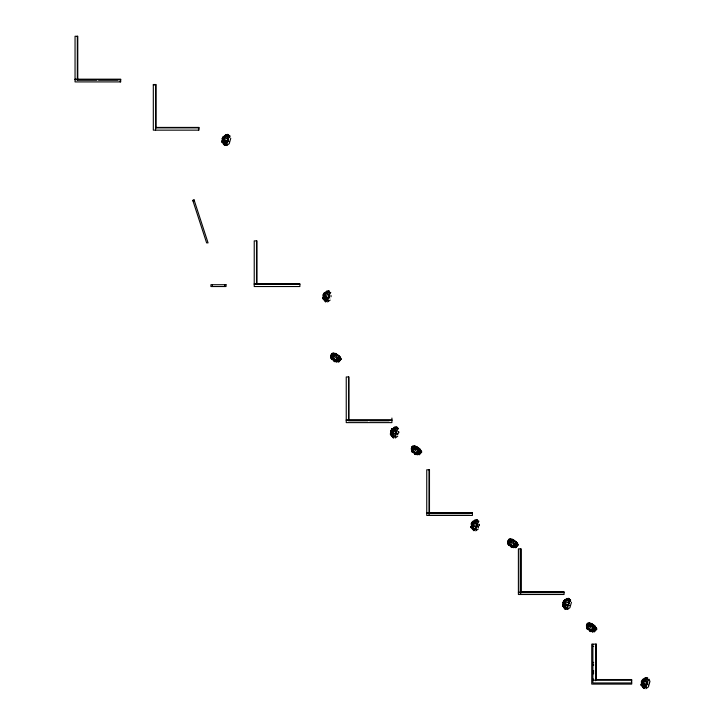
<?xml version="1.0" encoding="UTF-8"?>
<svg xmlns="http://www.w3.org/2000/svg" width="725" height="725" viewBox="0 0 725 725"><rect width="100%" height="100%" fill="white"/><g stroke="black" fill="none" stroke-linecap="round" stroke-linejoin="round"><path stroke-width="1.09" d="M337.234 354.77L335.956 353.909L337.696 355.703L339.771 356.573L341.203 359.156L339.536 360.008L338.475 359.673L335.684 361.621L331.579 359.174L331.352 354.462L332.331 353.265L335.122 353.392L338.249 355.096L340.034 357.715L337.569 358.368L335.258 360.343L333.826 359.962L333.074 358.748L333.165 354.099L333.844 353.283L334.316 354.661M417.754 447.597L416.467 446.736L418.207 448.53L420.282 449.4L421.714 451.983L420.047 452.835L418.996 452.509L416.204 454.457L412.09 452.001L411.873 447.289L412.842 446.102L415.633 446.219L418.76 447.923L420.554 450.542L418.08 451.195L415.769 453.17L414.347 452.79L413.594 451.575L413.676 446.926L414.356 446.111L414.836 447.488M514.206 540.587L512.919 539.726L514.659 541.521L516.735 542.391L518.167 544.973L516.499 545.825L515.448 545.49L512.657 547.438L508.542 544.992L508.325 540.279L509.294 539.092L510.563 538.956L510.808 539.608L512.802 540.089L510.083 539.309L512.086 539.21L515.212 540.913L517.007 543.533L514.533 544.185L512.222 546.161L510.799 545.78L510.047 544.566L510.128 539.917L510.808 539.101L511.288 540.478M594.382 628.557L594.536 627.832L595.76 627.768L596.829 629.028L595.162 629.88L594.101 629.545L591.31 631.493L587.205 629.046L586.978 624.334L587.957 623.138L589.217 623.011L589.461 623.654L591.464 624.143L588.736 623.355L590.748 623.264L593.875 624.968L595.66 627.587L593.195 628.24L590.884 630.215L589.461 629.835L588.709 628.611L588.791 623.971L589.47 623.156L589.951 624.524M475.79 526.957L477.041 526.287L476.397 523.894L475.373 523.423M225.194 144.393L227.342 141.457L225.584 141.257L227.342 141.457L227.161 144.121L225.194 144.393L224.977 145.363L224.442 145.281L222.303 140.541L222.194 138.538L223.191 136.735L225.403 136.083M326.123 300.775L328.262 297.839L326.504 297.64L328.262 297.839L328.09 300.503L326.123 300.775L325.897 301.745L325.371 301.663L323.223 296.924L323.114 294.921L324.111 293.118L326.322 292.465M393.738 436.858L395.877 433.922L394.119 433.722L395.243 433.405L395.877 433.922L395.705 436.586L393.738 436.858L393.512 437.827L392.415 436.133M474.25 529.685L476.397 526.749L474.63 526.558L475.763 526.241L476.397 526.749L476.216 529.413L474.25 529.685L474.105 530.564L473.498 530.573L474.313 530.229M644.389 687.581L646.528 684.645L644.77 684.445L646.528 684.645L646.356 687.309L644.389 687.581L644.162 688.551L643.628 688.46L641.489 683.729L641.38 681.727L642.377 679.914L644.588 679.271M417.745 450.243L418.08 451.195L419.159 450.95L420.89 452.056L417.491 453.578M592.86 627.288L593.195 628.24L594.273 627.986L596.004 629.092L592.597 630.614M226.318 138.131L228.321 139.535L227.034 137.922L225.856 138.928L223.572 138.475L223.581 139.626L224.759 140.831L223.644 140.251L223.572 138.475L224.469 138.113M328.353 290.716L329.458 291.006L328.724 291.985L328.933 294.993L328.271 294.984L329.241 295.918L327.954 294.305L326.776 295.311L324.492 294.858L324.501 296.008L325.688 297.214L324.573 296.634L324.492 294.858L325.389 294.495M394.853 430.596L396.856 432L395.569 430.387L394.391 431.393L392.107 430.94L392.116 432.091L393.294 433.296L392.189 432.716L392.107 430.94L393.004 430.577M476.479 519.626L477.585 519.925L476.86 520.894L476.697 524.492L477.367 524.827L476.089 523.214L474.902 524.22L472.618 523.767L472.627 524.918L473.815 526.123L472.7 525.543L472.618 523.767L473.516 523.405M568.119 598.288L569.225 598.578L568.491 599.557L568.699 602.566L568.037 602.557L569.007 603.49L567.729 601.877L566.542 602.883L564.258 602.43L564.268 603.581L565.455 604.786L564.34 604.206L564.258 602.43L565.156 602.067M645.504 681.319L647.507 682.723L646.22 681.101L645.042 682.116L642.758 681.654L642.767 682.814L643.945 684.019L642.839 683.43L642.758 681.654L643.655 681.292M222.303 140.541L223.345 143.922L223.971 143.623L223.463 140.849L223.889 137.079L226.1 135.104L226.744 136.373L223.699 138.421M323.223 296.924L324.274 300.304L324.891 300.005L324.392 297.232L324.809 293.462L327.02 291.486L327.664 292.755L324.619 294.803M393.938 428.548L391.727 429.2L390.73 431.003L391.89 436.387L392.506 436.087L392.007 433.314L392.424 429.544L394.636 427.569L395.279 428.837L392.234 430.886M475.89 520.931L472.238 522.027L471.241 523.831L472.401 529.214L473.017 528.915L472.519 526.142L472.936 522.372L475.147 520.396L475.799 521.674L472.754 523.722M566.841 599.783L563.878 600.69L562.881 602.493L564.041 607.876L564.657 607.577L564.159 604.804L564.576 601.034L566.787 599.058L567.331 600.101L565.727 600.717L564.385 602.375M641.489 683.729L642.54 687.11L643.157 686.811L642.649 684.037L643.075 680.258L645.286 678.292L645.93 679.561L642.885 681.609M390.639 434.946L390.403 433.559L390.639 434.946L392.053 435.281L390.838 433.006M471.15 527.773L470.915 526.386L471.15 527.773L472.564 528.117M412.888 449.572L412.688 451.593L412.679 449.527M509.34 542.563L509.14 544.584L509.131 542.518M229.734 137.46L229.888 135.992L228.112 134.805M570.43 601.415L570.575 599.947L568.799 598.759M334.533 355.803L335.612 355.105L336.953 355.812L333.953 358.748L333.826 359.962L336.128 359.926L335.385 359.99M415.044 448.63L416.132 447.932L417.464 448.639L414.473 451.575L414.347 452.79L416.639 452.753L415.896 452.817M511.497 541.62L512.584 540.923L513.916 541.629L510.926 544.566L510.799 545.78L513.092 545.744L512.348 545.807M590.159 625.675L591.247 624.977L592.579 625.684L589.579 628.62L589.461 629.835L591.754 629.798L591.011 629.862M336.699 360.624L338.004 361.458L339.798 358.458M414.501 453.143L418.515 454.294L420.31 451.294M516.762 544.276L514.967 547.275L513.662 546.442M325.353 295.03L324.274 297.513L326.322 299.797M646.618 677.522L647.724 677.812L646.99 678.79L645.603 679.343L646.655 677.929L645.168 677.712L643.093 679.778C645.685 681.264 640.619 684.472 643.655 686.131M392.307 428.557L392.162 429.798L392.307 428.557L394.373 428.774L392.307 428.557L393.458 429.816M472.827 521.384L472.673 522.625L472.827 521.384L474.884 521.601L472.827 521.384L473.969 522.643M564.467 600.046L564.313 601.288L564.467 600.046L565.572 600.11L564.168 600.536M642.957 679.28L642.812 680.521L642.957 679.28L644.072 679.334L642.667 679.76M333.482 354.036L333.591 353.138M413.993 446.872L414.102 445.966M510.454 539.853L510.563 538.956M589.108 623.908L589.217 623.011M331.66 357.706L331.968 355.295L331.352 354.462L332.367 353.274L331.135 355.096L331.823 356.727L331.071 357.525L331.968 357.76M412.181 450.533L412.48 448.123L411.873 447.289L412.878 446.102L411.655 447.923L412.226 448.449M508.633 543.523L508.932 541.113L508.325 540.279L509.331 539.092L508.107 540.913L508.307 542.78L509.294 543.995L509.448 541.548L508.542 544.992M587.286 627.578L587.594 625.168L586.978 624.334L587.993 623.147L586.77 624.959L587.341 625.494M392.379 432.58L391.518 432.544L391.727 429.2M472.89 525.408L472.029 525.371L472.238 522.027M642.468 681.02L642.169 683.267L643.619 681.835L642.468 681.02L641.38 681.727L643.03 683.303L642.169 683.267L642.377 679.914M339.771 356.573L338.602 356.102L338.874 357.18L338.367 356.174L339.771 356.573L340.034 357.715L338.874 357.18L338.874 355.948L338.593 356.936M420.282 449.4L419.113 448.929L419.385 450.007L419.385 448.775L418.878 449.002L420.554 450.542L420.282 449.4L418.878 449.002M516.735 542.391L515.566 541.919L515.838 542.998L515.838 541.765L515.33 541.992L517.007 543.533L516.735 542.391L515.33 541.992M593.993 626.047L594.5 627.053L594.228 625.965L595.397 626.445L595.66 627.587L594.5 627.053L593.993 626.047L594.5 625.82L594.219 626.808M566.234 605.239L568.028 605.411L565.736 609.227L565.138 609.236L562.999 604.496M334.252 356.519L334.415 355.64L331.968 355.295M414.772 449.346L414.927 448.467L412.48 448.123M511.225 542.336L511.379 541.457L508.932 541.113M589.887 626.391L590.041 625.512L587.594 625.168M336.971 360.751L338.82 359.854L340.306 360.307L338.892 361.82L336.699 361.53M418.996 452.509L420.817 453.143L419.403 454.657L417.21 454.358M513.662 547.348L515.856 547.638L517.278 546.124L515.783 545.671L513.943 546.568M594.101 629.545L595.932 630.179L594.518 631.692L592.252 631.792L591.319 630.07M338.756 358.685L338.91 357.96M325.924 298.609L326.114 297.712M565.69 606.182L565.98 605.574M477.947 527.057L476.697 525.562L477.059 523.903L476.397 523.894M333.844 353.283L333.246 355.93L333.165 354.099M414.356 446.111L413.757 448.757L413.676 446.926M510.808 539.101L510.21 541.747L510.128 539.917M589.47 623.156L588.872 625.802L588.791 623.971M419.104 449.763L419.349 448.73M515.557 542.753L515.801 541.72M331.579 355.948L331.334 356.963L330.808 355.848L331.715 355.622M412.09 448.784L411.32 448.684L411.854 449.79L412.561 448.503L411.854 449.79L412.842 451.004L412.996 448.558L412.09 452.001M586.96 626.835L587.676 625.548L586.96 626.835L586.434 625.72L587.64 624.098L587.15 623.79M397.69 434.665L397.962 433.623M478.21 527.492L478.482 526.459M230.767 138.267L229.245 143.695L226.671 145.562M571.454 602.221L569.932 607.65L567.367 609.517M335.748 360.388L336.618 361.92L338.575 360.678L339.391 359.201M416.259 453.216L417.138 454.756L419.086 453.506L419.902 452.028M592.452 630.786L593.394 630.967L591.745 630.741L593.784 630.687L591.373 630.252L592.252 631.792L594.201 630.551L593.902 631.466L594.518 631.692M338.892 361.82L338.276 361.594L338.575 360.678L337.614 361.032M419.403 454.657L418.787 454.421L419.086 453.506L416.096 453.388M515.856 547.638L515.239 547.411L515.538 546.496L512.548 546.378M331.633 357.135L331.171 358.413L331.76 358.657M412.153 449.962L411.682 451.24L412.271 451.485M508.606 542.952L508.134 544.23L508.723 544.475M335.784 361.548L334.089 361.313L334.615 359.89M416.295 454.376L414.6 454.14L415.126 452.717M223.191 136.735L222.666 139.436L222.983 140.079L223.844 140.115L223.907 139.517L222.983 140.079M391.518 432.544L391.817 430.297L392.968 431.112L393.367 429.853L392.442 429.055L394.518 426.989L396.004 427.206L394.953 428.629L396.339 428.067L397.073 427.088L395.968 426.798M472.029 525.371L472.328 523.133L473.479 523.948L473.878 522.68L472.954 521.882L475.029 519.816L476.515 520.033L475.464 521.456L476.86 520.894L478.473 521.783L476.697 525.562M563.878 600.69L563.352 603.39L563.669 604.034L564.53 604.07L564.603 603.472L563.669 604.034M222.539 139.553L223.889 137.079L223.989 137.786L225.593 137.116M323.468 295.936L324.809 293.462L324.909 294.169L326.513 293.498M391.083 432.018L392.424 429.544L392.524 430.251L394.935 429.236M471.594 524.846L472.936 522.372L473.035 523.078L475.446 522.063M563.234 603.508L564.576 601.034L564.675 601.741L566.279 601.07M641.734 682.742L643.075 680.258L643.175 680.974L645.585 679.959M595.397 626.445L594.228 625.965L595.397 626.445L595.76 627.768M228.094 139.327L229.417 136.49L227.804 135.602L226.417 136.164L227.46 134.741L225.973 134.524L223.907 136.59L224.759 137.197M327.664 298.048L328.905 297.368L328.57 296.652L330.337 292.873L328.724 291.985L327.337 292.547L328.389 291.124L326.903 290.906L324.827 292.972L325.752 293.77M568.781 603.282L570.104 600.445L568.491 599.557L564.675 601.741M647.28 682.515L648.603 679.678L646.99 678.79L646.836 682.379M224.324 138.113L223.644 140.251M325.244 294.495L324.573 296.634M392.859 430.577L392.189 432.716M473.371 523.405L472.7 525.543M565.011 602.067L564.34 604.206M643.51 681.301L642.839 683.43M508.669 542.563L508.189 543.061L509.548 544.239L508.035 543.342L507.781 541.666L508.678 541.439M412.335 449.554L411.583 450.352L413.096 451.249L411.737 450.071L412.217 449.572M508.787 542.545L508.035 543.342L509.566 543.949L508.497 542.88L508.035 543.342L509.566 543.949M586.851 627.116L587.594 627.632L587.159 626.935L586.697 627.388L586.434 625.72L587.205 625.82M223.481 136.581L224.886 136.155L223.481 136.581L223.626 137.333M226.708 140.94L226.472 141.339L225.502 140.369M395.243 433.405L394.445 433.36L395.877 433.922M475.763 526.241L474.957 526.196L476.397 526.749M645.893 684.128L645.096 684.083L646.528 684.645M227.65 139.2L227.804 135.602L228.538 134.623L227.423 134.333M328.57 295.583L328.933 294.993M396.185 431.665L396.339 428.067L397.952 428.955L396.185 432.734L396.521 433.45L395.279 434.13M568.337 603.155L568.699 602.566M335.258 360.343L337.288 357.652L336.518 356.655M415.769 453.17L417.799 450.479L417.029 449.491M512.222 546.161L514.252 543.469L513.481 542.472M590.884 630.215L592.914 627.524L592.144 626.527M333.962 356.084L333.428 356.854L334.85 356.319L334.415 355.64M414.473 448.911L413.948 449.69L415.362 449.156L414.927 448.467M510.926 541.901L510.4 542.672L511.814 542.137L511.379 541.457M589.588 625.956L589.053 626.726L590.476 626.192L590.041 625.512M514.369 546.94L512.711 546.206L514.342 546.822L513.59 547.737L515.538 546.496L514.967 547.275L514.904 546.677M591.21 630.433L594.201 630.551L593.63 631.33L592.325 630.496L590.92 630.859L591.31 631.493L593.974 629.073M508.497 539.735L508.977 540.043L507.781 541.666L508.307 542.78L509.013 541.493L508.542 541.765M337.932 360.86L338.004 361.458L338.575 360.678L337.388 361.258L338.276 361.594L340.859 358.204M418.452 453.687L418.515 454.294L419.086 453.506L417.908 454.086L418.787 454.421L421.37 451.032M515.538 546.496L514.36 547.076L515.239 547.411L517.822 544.022M594.201 630.551L593.023 631.131L593.902 631.466L596.485 628.077M333.98 360.316L335.684 361.621L338.104 358.984M415.806 453.823L416.204 454.457L418.615 451.82M510.953 546.133L512.657 547.438L514.551 545.472M592.171 630.85L593.73 628.856M474.032 530.655L472.401 529.214L473.57 528.625L472.763 526.015L473.661 527.537M334.76 355.069L335.838 354.271M415.271 447.896L416.349 447.098M511.723 540.886L512.512 539.926L513.699 541.013M590.386 624.941L591.174 623.98L592.361 625.068M227.442 140.423L228.212 139.499M328.362 296.806L329.132 295.882M395.977 432.888L396.747 431.964M476.488 525.716L477.267 524.791M568.128 604.378L568.908 603.454M646.627 683.612L647.398 682.687M331.706 356.745L331.225 357.244L331.905 359.129M336.618 361.92L337.37 361.005L336.119 360.869L336.772 361.385L338.158 360.814L337.388 361.258M417.138 454.756L417.89 453.832L416.63 453.696L417.292 454.212L418.678 453.651L417.908 454.086M592.252 631.792L593.005 630.877M336.545 360.978L338.348 359.201M417.056 453.805L418.86 452.038M513.508 546.795L514.759 545.535L515.276 545.934M473.815 522.489L475.201 521.121L474.159 521.628M331.533 357.062L331.071 357.525L330.808 355.848M412.045 449.899L411.583 450.352L413.114 450.959L412.045 449.899L413.114 450.959M223.989 137.786L226.644 136.146M324.909 294.169L327.564 292.528M392.524 430.251L395.179 428.611M473.035 523.078L475.691 521.438M643.175 680.974L645.83 679.325M225.058 143.015L224.433 143.405L223.708 140.722L225.058 143.015L223.971 143.623M337.787 359.718L335.294 360.996M417.274 453.506L418.307 452.545M513.726 546.487L514.759 545.535M224.433 143.405L223.345 143.922L224.977 145.363M325.353 299.788L325.978 299.398L324.628 297.105L325.434 299.715L324.274 300.304L325.897 301.745M393.14 434.71L392.243 433.188L393.05 435.788L391.89 436.387L393.512 437.827M565.301 606.2L564.394 604.677L565.201 607.287L564.041 607.876L565.663 609.317M643.619 686.593L644.244 686.194L642.894 683.902L643.7 686.512L642.54 687.11L644.162 688.551M593.902 627.125L594.736 626.373L593.748 626.889M338.276 361.594L341.203 359.156M418.787 454.421L421.714 451.983M515.239 547.411L518.167 544.973M593.902 631.466L596.829 629.028M330.165 300.077L327.6 301.944M397.78 436.16L395.207 438.027M478.292 528.987L475.727 530.863M333.282 358.585C336.164 361.467 331.724 357.896 333.953 358.748M413.794 451.421C416.676 454.294 412.235 450.723 414.473 451.575M510.246 544.403C513.128 547.284 508.687 543.714 510.926 544.566M588.908 628.457C591.79 631.339 587.35 627.768 589.579 628.62M645.857 688.75L648.431 686.883L649.953 681.446L649.074 679.171L648.168 679.706M223.282 137.841L222.194 138.538L223.844 140.115L223.354 141.13L224.469 142.952L225.403 143.414M391.817 430.297L390.73 431.003L391.201 431.901M472.328 523.133L471.241 523.831L471.712 524.728M563.968 601.795L562.881 602.493L564.53 604.07L564.041 605.085L564.494 605.565M392.968 435.87L393.593 435.471L392.506 436.087M473.479 528.697L474.105 528.308M565.119 607.36L565.745 606.97M324.836 295.9L323.903 296.462L323.114 294.921L324.202 294.223L324.111 293.118M642.169 683.267L643.102 682.696M228.982 136.517L229.888 135.992M329.911 292.9L330.808 292.374M397.517 428.983L398.424 428.457L396.647 427.27M478.038 521.81L478.944 521.284L477.159 520.097M569.678 600.472L570.575 599.947M324.891 300.005L325.942 299.425L324.392 297.232M643.157 686.811L644.208 686.231L642.649 684.037M226.744 141.665L227.985 140.985L227.65 140.269L228.892 141.765M567.43 605.62L568.672 604.94L568.337 604.224L569.578 605.719M645.93 684.853L647.171 684.173L646.836 683.457L648.077 684.953M590.92 630.859L593.422 629.59L593.938 629.98M224.813 142.825L224.116 143.16L224.859 143.568M325.733 299.208L325.036 299.543L325.779 299.951M643.302 686.348L643.999 686.013M338.367 356.174L338.874 355.948M566.887 604.677L564.965 605.158L566.479 604.487M514.36 547.076L515.131 546.632L513.082 546.686L514.342 546.822M224.442 145.281L227.469 144.701M325.371 301.663L326.178 301.319M392.986 437.746L393.793 437.402M565.138 609.236L568.164 608.656M643.628 688.46L644.443 688.125M515.448 545.49L517.342 545.037L514.197 543.233M392.225 433.459L392.343 434.076M472.736 526.287L472.854 526.903M564.965 605.158L566.379 604.695L566.606 605.583L566.243 605.275M392.017 429.046L393.421 428.62M472.537 521.873L473.933 521.447M390.322 434.384L391.98 433.903M470.842 527.22L472.492 526.731M511.841 547.592L511.052 547.13L512.747 547.366M590.503 631.647L589.715 631.185L591.41 631.412M338.647 358.123L337.569 358.368L337.234 357.416L340.369 359.219L338.475 359.673M515.611 543.94L514.152 543.922M565.89 608.347L567.856 608.076L568.028 605.411L566.198 604.324M566.796 604.568L562.555 605.049L562.79 606.435L564.204 606.771M75.047 79.17L120.703 79.17L120.703 81.916L75.047 81.916L75.047 36.25L77.783 36.25L77.783 79.687M75.047 79.632L120.703 79.632M77.33 80.085L96.733 80.085M98.564 80.085L117.967 80.085M153.31 84.952L155.585 84.952M155.531 127.419L198.967 127.419L198.967 130.156L153.31 130.156L153.31 84.499L156.047 84.499L156.047 127.926M155.531 127.872L198.967 127.872M194.209 200.327L192.95 200.327L192.95 200.87L194.391 200.87M254.23 283.801L299.887 283.801L299.887 286.538L254.23 286.538L254.23 240.881L256.967 240.881L256.967 284.309M254.23 284.254L299.887 284.254M346.242 419.884L391.908 419.884M346.242 420.337L391.908 420.337M348.526 420.799L367.928 420.799M369.759 420.799L389.162 420.799M426.753 512.711L472.419 512.711L472.419 515.448L426.753 515.448L426.753 469.791L429.49 469.791L429.49 513.228M426.753 513.164L472.419 513.164M429.037 513.626L469.682 513.626M520.623 591.763L564.059 591.763L564.059 594.5L518.393 594.5L518.393 548.843L521.13 548.843L521.13 592.28M518.393 592.216L564.059 592.216M519.752 592.678L563.37 592.678M592.887 646.428L593.684 646.428M592.887 662.405L593.684 662.405M592.887 664.236L593.684 664.236M592.887 665.269L593.684 665.269M592.887 670.697L593.684 670.697M592.887 671.685L593.684 671.685M592.887 672.773L593.684 672.773M592.887 673.752L593.684 673.752M592.887 679.18L593.684 679.18M592.887 680.213L631.702 680.213M631.702 682.959L592.887 682.959L592.887 644.144M227.351 138.602L228.012 138.611M395.886 431.067L396.548 431.076L396.185 432.734L397.427 434.23M646.537 681.79L647.198 681.799M566.687 605.185L562.555 605.049L562.79 606.435M339.681 359.473L338.521 359.31L339.536 360.008L339.445 358.685M420.201 452.3L419.032 452.137L420.047 452.835L419.956 451.512M334.089 361.313L334.877 361.775M414.6 454.14L415.389 454.602M334.914 354.09L335.63 354.199M594.464 625.766L593.322 625.575L591.582 623.781L592.869 624.642M594.772 627.379L595.243 627.469M336.826 360.914L337.759 361.095M417.346 453.75L418.28 453.932M515.783 545.671L516.499 545.825L516.408 544.502M222.104 142.481L221.868 141.094L222.104 142.481L223.517 142.816M323.024 298.863L322.788 297.477L323.024 298.863L324.438 299.198M641.29 685.66L641.054 684.273L641.29 685.66L642.703 686.004M412.48 450.597L411.583 450.352L411.32 448.684M224.243 139.273L223.391 139.037L224.061 140.55M325.163 295.655L324.311 295.419L324.99 296.933M392.778 431.737L391.926 431.502L392.597 433.006M473.289 524.565L472.446 524.329L473.117 525.842M643.428 682.461L642.577 682.216L643.247 683.729M564.077 602.992L564.757 604.505M223.69 139.717L225.203 140.288M324.619 296.099L326.123 296.67M392.234 432.182L393.738 432.752M472.745 525.009L474.25 525.58M564.385 603.671L565.89 604.242M642.885 682.905L644.389 683.476M225.901 140.895L227.342 141.457M326.431 296.752L328.262 297.839M586.797 628.285L587.386 628.53M591.373 630.252L593.032 630.995M335.041 360.542L336.772 361.385M415.552 453.37L417.292 454.212M590.667 630.415L592.407 631.257M331.524 353.918L332.005 354.226M412.045 446.754L412.525 447.062M335.965 354.181L338.938 356.374M416.476 447.008L419.458 449.201M512.928 539.998L515.91 542.191M591.591 624.053L594.572 626.246M326.83 297.277L327.392 297.721M335.548 354.108L336.735 355.196M416.059 446.935L417.247 448.032M223.354 141.13L223.808 141.611M642.54 684.309L642.993 684.79M327.736 300.331L328.398 301.083M475.863 529.241L476.524 529.993M328.57 296.652L329.812 298.147M508.325 540.279L509.303 541.502L508.977 540.043M411.873 447.289L412.851 448.512M331.352 354.462L332.331 355.685M564.159 604.804L565.02 606.091M223.463 140.849L224.333 142.136M472.519 526.142L473.38 527.428M392.007 433.314L392.868 434.601M587.078 628.303L587.531 628.992L587.467 628.058M508.497 542.88L508.932 543.578M645.286 678.292L645.93 679.561M566.787 599.058L567.43 600.327L568.155 598.696L566.669 598.478L564.594 600.545L565.518 601.342M475.147 520.396L475.799 521.674M327.02 291.486L327.664 292.755M394.636 427.569L395.279 428.837M226.1 135.104L226.744 136.373M471.359 525.842L472.537 528.181M508.189 543.061L508.868 544.946L508.814 544.004M411.737 450.071L411.963 451.258M590.748 623.264L590.966 624.56M512.086 539.21L512.303 540.506M415.633 446.219L415.851 447.515M335.122 353.392L335.34 354.688M593.567 630.732L593.63 631.33L595.316 629.345L594.147 629.173L595.162 629.88L595.071 628.557M649.247 682.243L649.328 683.557M330.981 295.438L331.062 296.761M587.196 628.122L587.205 629.046M331.57 358.25L331.579 359.174M591.256 624.071L591.265 624.732M631.466 681.246L631.466 681.926M595.624 644.144L595.624 680.739M520.677 548.843L520.677 594.5M520.215 549.523L520.215 593.141M429.037 469.791L429.037 515.448M391.908 418.053L391.908 422.621L346.242 422.621L346.242 376.955L348.979 376.955L348.979 420.391M348.526 376.955L348.526 420.391M256.514 240.881L256.514 284.309M224.578 284.717L224.578 286.538M212.343 284.717L212.343 286.538M198.514 127.872L198.514 130.156M155.585 84.499L155.585 130.156M120.25 79.632L120.25 81.916M77.33 36.25L77.33 79.687M324.202 294.223L323.903 296.462L324.764 296.498L323.586 295.818L324.202 294.223M331.488 356.41L331.171 358.413L331.488 356.41M411.999 449.237L411.682 451.24L411.999 449.237M508.452 542.228L508.134 544.23L508.452 542.228M324.691 292.474L324.401 292.963L325.806 292.538L324.691 292.474M194.092 199.955L192.787 200.381L206.625 242.884L208.066 242.884L194.092 199.955M398.596 431.52L398.678 432.843L398.596 431.52M479.107 524.347L479.189 525.67L479.107 524.347M226.019 284.717L210.903 284.717L210.903 286.538L226.019 286.538L226.019 284.717M596.303 644.144L591.745 644.144L591.745 684.101L631.702 684.101L631.702 679.533L596.303 679.533L596.303 644.144"/></g></svg>
